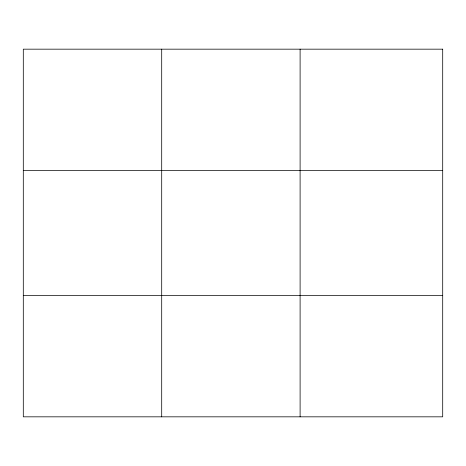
<?xml version="1.0" encoding="UTF-8"?>
<svg xmlns="http://www.w3.org/2000/svg" width="466" height="466" viewBox="0 0 466 466"><rect width="100%" height="100%" fill="white"/><g stroke="black" fill="none" stroke-linecap="round" stroke-linejoin="round"><path stroke-width="0.7" d="M161.702 416.831L161.702 49.169M300.104 416.831L300.104 49.169M23.3 170.498L442.7 170.498M23.3 295.502L442.7 295.502M442.7 49.169L442.7 416.831L23.3 416.831L23.3 49.169L442.7 49.169"/></g></svg>
